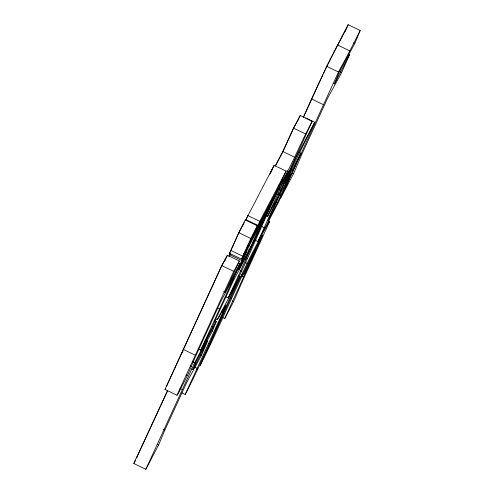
<?xml version="1.0" encoding="UTF-8"?>
<svg xmlns="http://www.w3.org/2000/svg" width="494" height="494" viewBox="0 0 494 494"><rect width="100%" height="100%" fill="white"/><g stroke="black" fill="none" stroke-linecap="round" stroke-linejoin="round"><path stroke-width="0.74" d="M229.537 253.329L238.775 232.662L245.203 219.923L245.858 219.546L257.874 225.338L241.547 259.128L229.537 253.329L230.556 251.292M231.192 249.803L239.084 232.266L244.339 222.535M241.547 259.128L250.785 238.454L257.213 225.721L257.874 225.338M255.145 240.208L257.88 241.529L278.635 201.978L300.865 153.208L299.494 152.547M191.672 368.839L193.006 369.481L196.044 361.367L212.408 331.097L216.298 321.415L214.964 320.773M181.86 392.878L185.194 394.49L223.214 311.442L225.77 305.02L217.286 319.717L215.285 318.754M333.123 83.27L334.457 83.912L339.038 72.414L354.791 43.472L360.188 30.492L348.177 24.7C332.054 54.945 317.185 85.746 303.396 117.134M239.843 263.759L225.042 292.349L239.399 261.017L227.388 255.225L221.72 265.562L164.965 389.445L176.976 395.243L178.155 393.693L187.362 375.619L195.328 357.014L220.867 301.26L232.989 278.807L239.843 263.759L238.509 263.117M198.668 349.283L200.669 350.246L212.574 326.861L215.897 318.698L233.211 281.117L249.927 249.717L267.872 210.889L261.295 223.152L250.773 246.487L238.658 269.576L237.324 268.934M243.437 274.763L255.991 248.859L255.855 249.995L245.932 270.249L243.437 274.763L242.103 274.121M225.505 296.666L228.172 297.956C250.353 256.787 265.791 212.346 288.323 171.325L286.989 170.677M344.769 32.098L345.627 30.029L326.596 66.424L323.496 73.34M345.905 30.165L348.177 24.7M167.688 390.241L133.812 463.508L145.823 469.3L158.543 445.063L164.873 430.039L186.899 382.152L201.478 355.279L207.77 340.897L193.006 369.481M185.194 394.49C205.232 356.051 221.114 315.617 239.967 276.584L238.627 275.942M266.229 215.717L267.563 216.36L278.925 194.71L286.304 177.562L312.239 121.314L300.228 115.522L293.479 128.082L282.803 151.516L275.034 166.317M222.72 317.593L224.721 318.562L233.631 301.581L241.004 284.402L269.681 221.473L268.347 220.83M360.188 30.492L349.863 50.925L338.476 72.025L280.722 198.113L293.442 173.876L301.729 154.548L327.664 98.084L341.644 72.519L349.524 54.661L348.19 54.019M244.839 254.077L249.062 244.326L278.591 188.121L269.496 207.091L244.839 254.077L243.505 253.434M238.658 269.576L246.981 250.458L241.813 260.542L200.669 350.246M224.721 318.562L262.567 235.169C239.565 277.498 221.911 322.44 200.206 365.399L201.052 363.053C223.047 316.666 242.288 268.977 267.742 224.282L269.681 221.473M145.823 469.3L194.679 362.744L216.298 321.415M322.872 74.724L303.563 117.164M257.88 241.529L296.06 157.463L314.758 122.29L305.866 118.004M245.604 220.244L274.108 165.317L286.119 171.109L279.376 185.725L253.626 234.798L259.764 221.324L286.119 171.109M245.679 220.324L247.864 215.526M176.976 395.243L233.73 271.354L239.399 261.017M228.172 297.956L280.073 184.892C292.411 164.514 300.753 142.118 312.239 121.314M267.563 216.36L288.323 171.325M279.913 194.488L267.896 220.861L277.344 203.003L290.596 173.931L279.913 194.488L278.542 193.833M182.366 352.994L183.002 351.605M224.838 260.795L227.388 255.225M228.846 256.831L230.494 253.403M229.463 255.836L230.099 254.447M167.565 390.896L136.826 457.382L137.554 456.073M269.576 174.925L272.466 168.652M270.255 173.666L274.108 165.317M297.666 121.079L300.228 115.522M166.521 386.357L221.596 266.143L225.554 258.924M232.211 247.76L232.89 246.395M314.758 122.29L292.664 166.639L285.075 183.293L300.865 153.208M334.457 83.912L349.524 54.661M275.584 165.644L283.006 151.51L293.467 128.557L297.153 121.691M133.812 463.508L135.578 460.136M217.286 319.717L239.967 276.584M164.965 389.445L165.749 388.42M353.457 42.83L354.791 43.472M337.853 45.127L349.863 50.925M340.31 71.877L341.644 72.519M326.466 66.233L338.476 72.025M311.751 99.028L323.761 104.827M293.479 128.082L305.496 133.874M300.395 153.906L301.729 154.548M282.803 151.516L294.813 157.308M291.38 169.856L292.751 170.516M292.108 173.233L293.442 173.876M284.97 176.92L286.304 177.562M278.042 185.083L279.376 185.725M278.097 187.615L279.431 188.257M278.758 188.733L280.092 189.375M280.166 194.957L281.531 195.612M277.591 194.068L278.925 194.71M275.979 202.342L277.344 203.003M268.162 206.449L269.496 207.091M247.753 215.532L259.764 221.324M261.542 226.4L264.278 227.722M245.203 219.923L257.213 225.721M238.775 232.662L250.785 238.454M248.772 245.524L250.773 246.487M248.593 249.075L249.927 249.717M245.95 257.732L247.284 258.374M230.55 250.341L242.56 256.133M244.61 259.128L245.95 259.77M229.803 254.75L241.813 260.542M245.203 262.456L247.204 263.419M240.51 270.798L241.844 271.441M241.177 274.349L242.517 274.997M221.72 265.562L233.73 271.354M241.794 276.152L243.795 277.122M231.655 278.159L232.989 278.807M223.702 291.701L225.449 292.522M230.223 297.783L231.563 298.432M232.297 300.939L233.631 301.581M224.449 306.694L225.783 307.336M217.44 308.095L219.441 309.059M221.88 310.8L223.214 311.442M222.596 312.819L223.93 313.468M211.241 326.219L212.574 326.861M211.074 330.455L212.408 331.097M205.066 340.273L206.399 340.916M208.598 343.534L209.931 344.176M200.144 354.636L201.478 355.279M183.459 349.511L195.476 355.303M192.679 361.781L194.679 362.744M194.704 367.128L197.372 368.413M190.165 365.906L191.499 366.548M196.476 369.172L197.81 369.815M186.028 374.977L187.362 375.619M179.933 388.463L182.601 389.754M163.539 429.397L164.873 430.039M157.209 444.421L158.543 445.063"/></g></svg>
